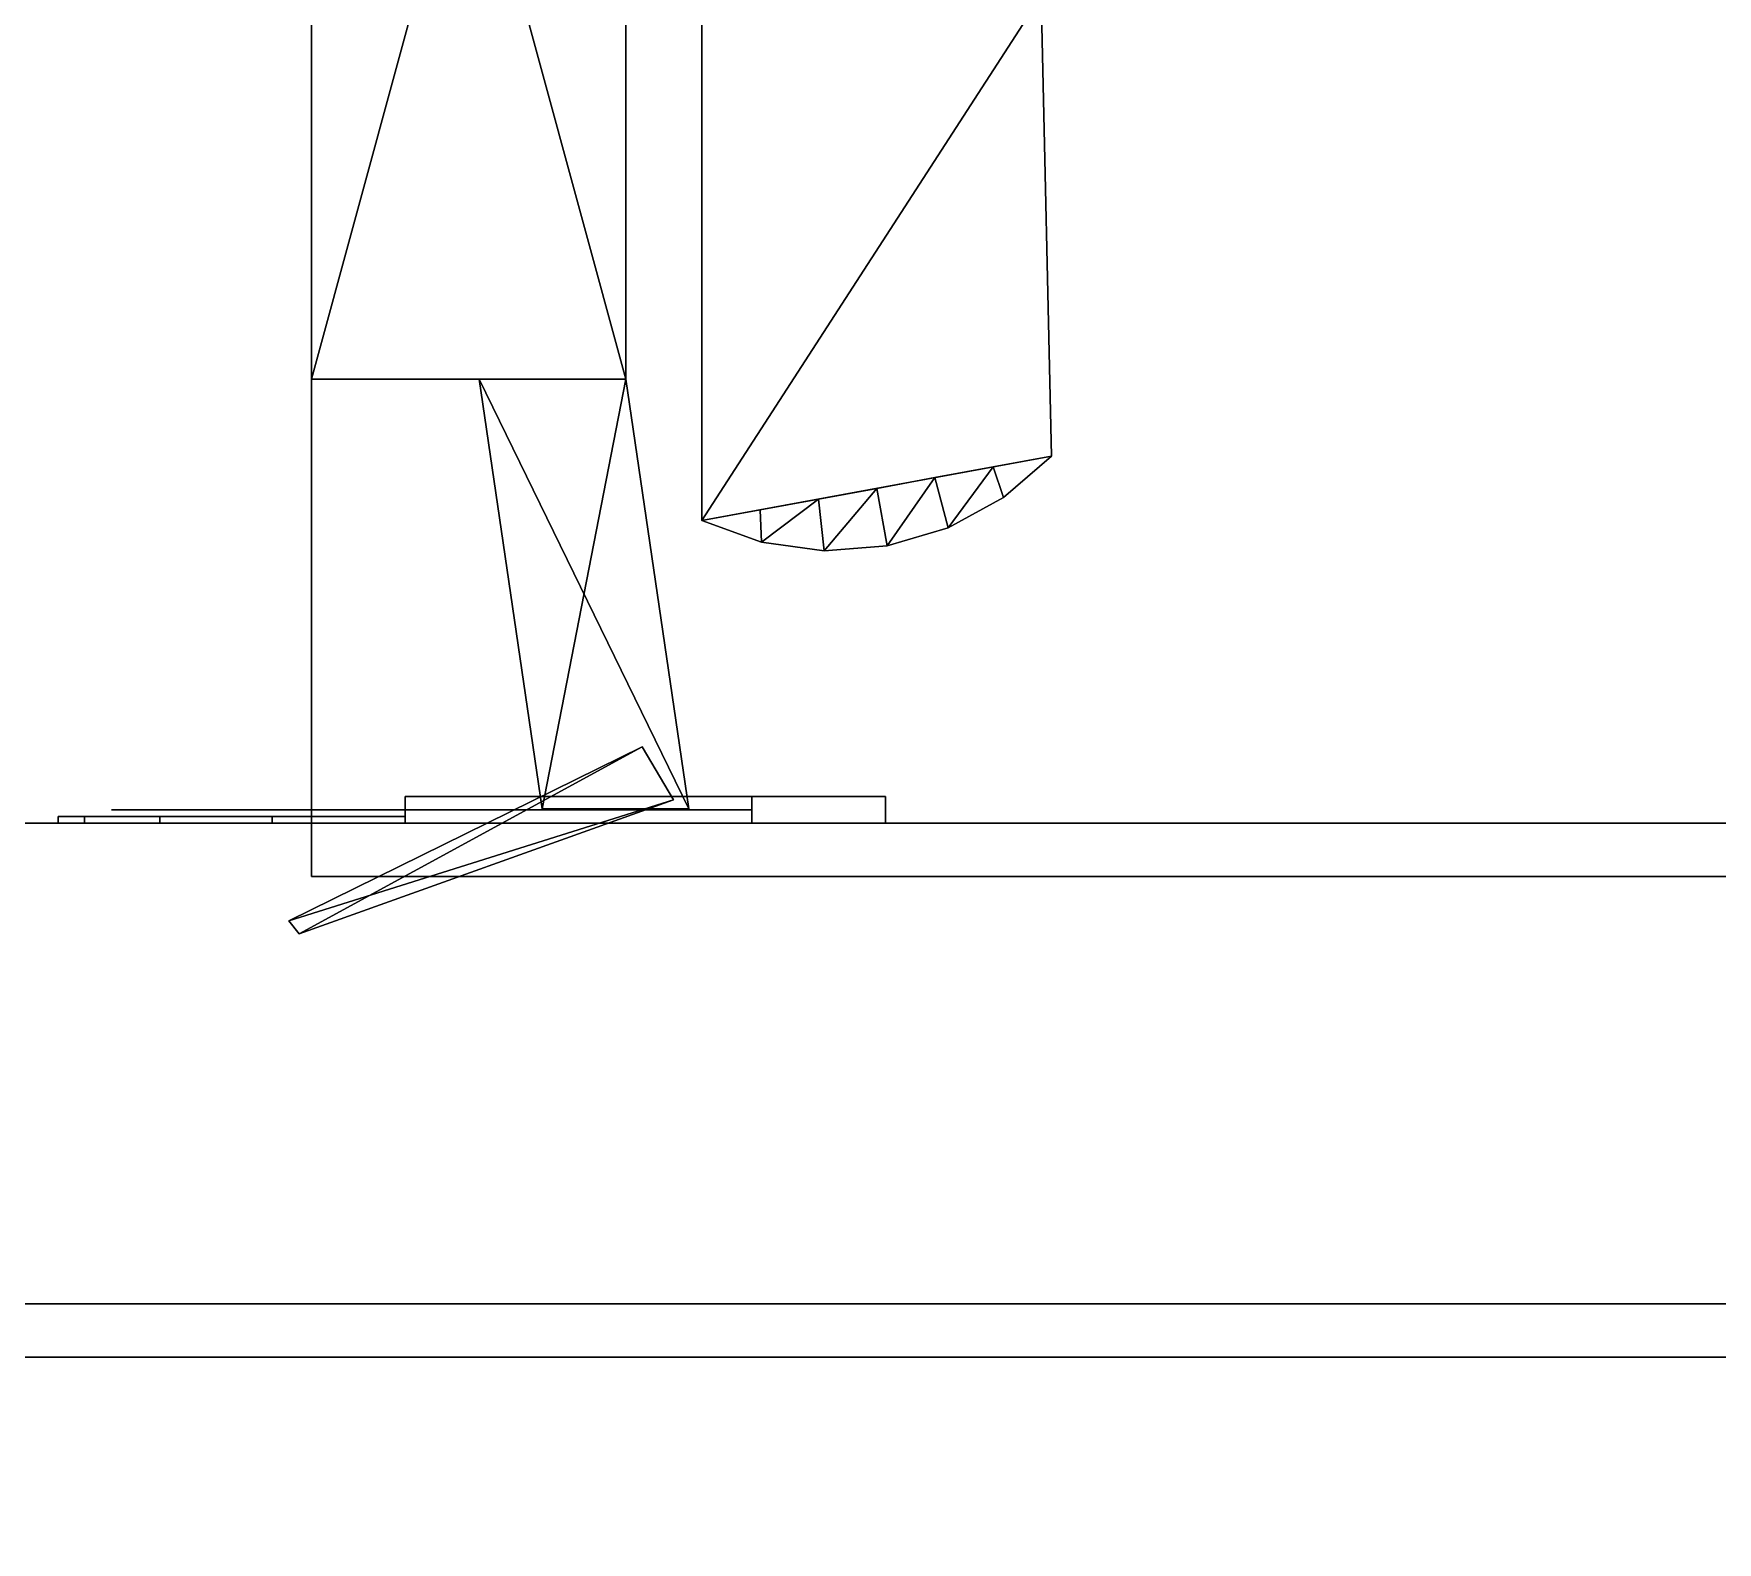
# Model space of a CAD drawing. Extents: x 0 to 3903, y -1756 to 0.
# Drawn here: x 2412.6 to 2475.7, y -744.9 to -688.4 of the extents above; entities that cross this region are included whole.
import ezdxf

# ---------------------------------------------------------------- set-up
doc = ezdxf.new("R2010")
doc.units = 0
for name, color, linetype in [('LAYER0', 7, 'CONTINUOUS'), ('LAYER1', 7, 'CONTINUOUS'), ('LAYER145', 35, 'CONTINUOUS'), ('LAYER146', 35, 'CONTINUOUS'), ('LAYER55', 7, 'CONTINUOUS'), ('LAYER58', 7, 'CONTINUOUS'), ('LAYER67', 7, 'CONTINUOUS'), ('LAYER75', 253, 'CONTINUOUS'), ('LAYER76', 253, 'CONTINUOUS'), ('LAYER77', 28, 'CONTINUOUS'), ('LAYER78', 253, 'CONTINUOUS'), ('LAYER79', 253, 'CONTINUOUS'), ('LAYER80', 28, 'CONTINUOUS'), ('LAYER81', 8, 'CONTINUOUS')]:
    doc.layers.add(name, color=color, linetype=linetype)

msp = doc.modelspace()

# ---------------------------------------------------------------- linework, layer by layer
at = {"layer": 'LAYER0', "invisible_edges": 1}
for points in [[(3902.994, -18.002), (0.0042, -1756.002), (0.0042, -18.002), (3902.994, -18.002)], [(0.0042, -1756.002), (3902.994, -18.002), (3902.994, -1756.002), (0.0042, -1756.002)], [(3902.994, -1756.002, 5), (0.0042, -18.002, 5), (0.0042, -1756.002, 5), (3902.994, -1756.002, 5)], [(0.0042, -18.002, 5), (3902.994, -1756.002, 5), (3902.994, -18.002, 5), (0.0042, -18.002, 5)]]:
    msp.add_3dface(points, dxfattribs=at)
at = {"layer": 'LAYER145'}
for points, invisible_edges in [([(2405, -168, 885), (2504.26, -310.6499, 885), (2405, -738, 885), (2405, -168, 885)], 3), ([(2504.26, -310.6499, 910), (2405, -168, 910), (2405, -738, 910), (2504.26, -310.6499, 910)], 5), ([(2405, -738, 885), (2504.26, -310.6499, 885), (2500, -343, 885), (2405, -738, 885)], 5), ([(2504.26, -310.6499, 910), (2405, -738, 910), (2500, -343, 910), (2504.26, -310.6499, 910)], 3), ([(2405, -738, 885), (2500, -343, 885), (2500, -543, 885), (2405, -738, 885)], 5), ([(2500, -343, 910), (2405, -738, 910), (2500, -543, 910), (2500, -343, 910)], 3), ([(2405, -738, 885), (2500, -543, 885), (2504.26, -575.3501, 885), (2405, -738, 885)], 5), ([(2500, -543, 910), (2405, -738, 910), (2504.26, -575.3501, 910), (2500, -543, 910)], 3), ([(2405, -738, 885), (2504.26, -575.3501, 885), (2516.75, -605.5, 885), (2405, -738, 885)], 5), ([(2504.26, -575.3501, 910), (2405, -738, 910), (2516.75, -605.5, 910), (2504.26, -575.3501, 910)], 3), ([(2405, -738, 885), (2516.75, -605.5, 885), (2536.61, -631.3899, 885), (2405, -738, 885)], 5), ([(2516.75, -605.5, 910), (2405, -738, 910), (2536.61, -631.3899, 910), (2516.75, -605.5, 910)], 3), ([(2405, -738, 885), (2536.61, -631.3899, 885), (2562.5, -651.25, 885), (2405, -738, 885)], 5), ([(2536.61, -631.3899, 910), (2405, -738, 910), (2562.5, -651.25, 910), (2536.61, -631.3899, 910)], 3), ([(2405, -738, 885), (2562.5, -651.25, 885), (2592.65, -663.74, 885), (2405, -738, 885)], 5), ([(2562.5, -651.25, 910), (2405, -738, 910), (2592.65, -663.74, 910), (2562.5, -651.25, 910)], 3), ([(2405, -738, 885), (2592.65, -663.74, 885), (2625, -668, 885), (2405, -738, 885)], 5), ([(2592.65, -663.74, 910), (2405, -738, 910), (2625, -668, 910), (2592.65, -663.74, 910)], 3), ([(2405, -738, 885), (2625, -668, 885), (3753, -738, 885), (2405, -738, 885)], 3), ([(3753, -738, 910), (2925, -668, 910), (2405, -738, 910), (3753, -738, 910)], 3), ([(2625, -668, 910), (2405, -738, 910), (2925, -668, 910), (2625, -668, 910)], 3), ([(3753, -738, 885), (2405, -738, 910), (2405, -738, 885), (3753, -738, 885)], 1), ([(2405, -738, 910), (3753, -738, 885), (3753, -738, 910), (2405, -738, 910)], 1)]:
    msp.add_3dface(points, dxfattribs=dict(at, invisible_edges=invisible_edges))
at = {"layer": 'LAYER146'}
for points, invisible_edges in [([(2405, -168, 910), (2423, -186, 910), (2405, -738, 910), (2405, -168, 910)], 3), ([(2423, -186, 930), (2405, -168, 930), (2423, -720, 930), (2423, -186, 930)], 3), ([(2405, -738, 930), (2423, -720, 930), (2405, -168, 930), (2405, -738, 930)], 3), ([(2423, -720, 910), (2405, -738, 910), (2423, -186, 910), (2423, -720, 910)], 3), ([(2423, -720, 930), (2423, -186, 910), (2423, -186, 930), (2423, -720, 930)], 1), ([(2423, -186, 910), (2423, -720, 930), (2423, -720, 910), (2423, -186, 910)], 1), ([(3735, -720, 910), (3753, -738, 910), (2405, -738, 910), (3735, -720, 910)], 5), ([(3735, -720, 910), (2405, -738, 910), (2423, -720, 910), (3735, -720, 910)], 3), ([(3753, -738, 930), (3735, -720, 930), (2405, -738, 930), (3753, -738, 930)], 3), ([(2405, -738, 930), (3735, -720, 930), (2423, -720, 930), (2405, -738, 930)], 5), ([(2423, -720, 930), (3735, -720, 910), (2423, -720, 910), (2423, -720, 930)], 1), ([(3735, -720, 910), (2423, -720, 930), (3735, -720, 930), (3735, -720, 910)], 1), ([(3753, -738, 930), (2405, -738, 910), (3753, -738, 910), (3753, -738, 930)], 1), ([(2405, -738, 910), (3753, -738, 930), (2405, -738, 930), (2405, -738, 910)], 1)]:
    msp.add_3dface(points, dxfattribs=dict(at, invisible_edges=invisible_edges))
at = {"layer": 'LAYER55', "invisible_edges": 1}
for points in [[(3657, -168, 205.5), (2423, -718, 205.5), (2423, -168, 205.5), (3657, -168, 205.5)], [(2423, -718, 205.5), (3657, -168, 205.5), (3657, -718, 205.5), (2423, -718, 205.5)], [(2423, -168, 223.5), (2423, -718, 205.5), (2423, -718, 223.5), (2423, -168, 223.5)], [(2423, -718, 205.5), (2423, -168, 223.5), (2423, -168, 205.5), (2423, -718, 205.5)], [(3657, -718, 223.5), (2423, -168, 223.5), (2423, -718, 223.5), (3657, -718, 223.5)], [(2423, -168, 223.5), (3657, -718, 223.5), (3657, -168, 223.5), (2423, -168, 223.5)], [(3657, -718, 223.5), (2423, -718, 205.5), (3657, -718, 205.5), (3657, -718, 223.5)], [(2423, -718, 205.5), (3657, -718, 223.5), (2423, -718, 223.5), (2423, -718, 205.5)]]:
    msp.add_3dface(points, dxfattribs=at)
at = {"layer": 'LAYER58', "invisible_edges": 1}
for points in [[(2405, -168, 204.5), (2423, -718, 204.5), (2405, -718, 204.5), (2405, -168, 204.5)], [(2423, -718, 204.5), (2405, -168, 204.5), (2423, -168, 204.5), (2423, -718, 204.5)], [(2423, -168, 884.5), (2405, -718, 884.5), (2423, -718, 884.5), (2423, -168, 884.5)], [(2405, -718, 884.5), (2423, -168, 884.5), (2405, -168, 884.5), (2405, -718, 884.5)], [(2423, -168, 884.5), (2423, -718, 204.5), (2423, -168, 204.5), (2423, -168, 884.5)], [(2423, -718, 204.5), (2423, -168, 884.5), (2423, -718, 884.5), (2423, -718, 204.5)], [(2405, -718, 884.5), (2423, -718, 204.5), (2423, -718, 884.5), (2405, -718, 884.5)], [(2423, -718, 204.5), (2405, -718, 884.5), (2405, -718, 204.5), (2423, -718, 204.5)]]:
    msp.add_3dface(points, dxfattribs=at)
at = {"layer": 'LAYER67', "invisible_edges": 1}
for points in [[(3657, -638, 866), (2423, -718, 866), (2423, -638, 866), (3657, -638, 866)], [(2423, -718, 866), (3657, -638, 866), (3657, -718, 866), (2423, -718, 866)], [(2423, -638, 884), (2423, -718, 866), (2423, -718, 884), (2423, -638, 884)], [(2423, -718, 866), (2423, -638, 884), (2423, -638, 866), (2423, -718, 866)], [(3657, -718, 884), (2423, -638, 884), (2423, -718, 884), (3657, -718, 884)], [(2423, -638, 884), (3657, -718, 884), (3657, -638, 884), (2423, -638, 884)], [(3657, -718, 884), (2423, -718, 866), (3657, -718, 866), (3657, -718, 884)], [(2423, -718, 866), (3657, -718, 884), (2423, -718, 884), (2423, -718, 866)]]:
    msp.add_3dface(points, dxfattribs=at)
at = {"layer": 'LAYER75'}
for points in [[(2437.625, -706.666, 314.2), (2450.725, -704.2454, 314.2), (2450.334, -687.011, 314.2), (2437.625, -706.666, 314.2)], [(2437.625, -687.011, 314.2), (2437.625, -706.666, 314.2), (2450.334, -687.011, 314.2), (2437.625, -687.011, 314.2)], [(2437.625, -706.666, 300.8), (2450.334, -687.011, 300.8), (2450.725, -704.2454, 300.8), (2437.625, -706.666, 300.8)], [(2437.625, -687.011, 300.8), (2450.334, -687.011, 300.8), (2437.625, -706.666, 300.8), (2437.625, -687.011, 300.8)], [(2437.625, -706.666, 314.2), (2437.625, -687.011, 300.8), (2437.625, -706.666, 300.8), (2437.625, -706.666, 314.2)], [(2437.625, -687.011, 314.2), (2437.625, -687.011, 300.8), (2437.625, -706.666, 314.2), (2437.625, -687.011, 314.2)], [(2450.334, -687.011, 314.2), (2450.725, -704.2454, 314.2), (2450.725, -704.2454, 300.8), (2450.334, -687.011, 314.2)], [(2450.334, -687.011, 300.8), (2450.334, -687.011, 314.2), (2450.725, -704.2454, 300.8), (2450.334, -687.011, 300.8)], [(2448.542, -704.6487, 314.2), (2446.358, -705.0522, 314.2), (2446.848, -706.937, 314.2), (2448.542, -704.6487, 314.2)], [(2448.542, -704.6487, 300.8), (2446.848, -706.937, 300.8), (2446.358, -705.0522, 300.8), (2448.542, -704.6487, 300.8)], [(2448.93, -705.7974, 314.2), (2448.542, -704.6487, 314.2), (2446.848, -706.937, 314.2), (2448.93, -705.7974, 314.2)], [(2448.93, -705.7974, 300.8), (2446.848, -706.937, 300.8), (2448.542, -704.6487, 300.8), (2448.93, -705.7974, 300.8)], [(2450.725, -704.2454, 314.2), (2448.542, -704.6487, 314.2), (2448.93, -705.7974, 314.2), (2450.725, -704.2454, 314.2)], [(2450.725, -704.2454, 300.8), (2448.93, -705.7974, 300.8), (2448.542, -704.6487, 300.8), (2450.725, -704.2454, 300.8)], [(2450.725, -704.2454, 314.2), (2448.93, -705.7974, 314.2), (2448.93, -705.7974, 300.8), (2450.725, -704.2454, 314.2)], [(2450.725, -704.2454, 300.8), (2450.725, -704.2454, 314.2), (2448.93, -705.7974, 300.8), (2450.725, -704.2454, 300.8)], [(2446.358, -705.0522, 314.2), (2444.175, -705.4556, 314.2), (2444.573, -707.6125, 314.2), (2446.358, -705.0522, 314.2)], [(2446.358, -705.0522, 300.8), (2444.573, -707.6125, 300.8), (2444.175, -705.4556, 300.8), (2446.358, -705.0522, 300.8)], [(2446.848, -706.937, 314.2), (2446.358, -705.0522, 314.2), (2444.573, -707.6125, 314.2), (2446.848, -706.937, 314.2)], [(2446.848, -706.937, 300.8), (2444.573, -707.6125, 300.8), (2446.358, -705.0522, 300.8), (2446.848, -706.937, 300.8)], [(2441.992, -705.8591, 314.2), (2439.808, -706.2625, 314.2), (2439.856, -707.4741, 314.2), (2441.992, -705.8591, 314.2)], [(2441.992, -705.8591, 300.8), (2439.856, -707.4741, 300.8), (2439.808, -706.2625, 300.8), (2441.992, -705.8591, 300.8)], [(2442.208, -707.7944, 314.2), (2441.992, -705.8591, 314.2), (2439.856, -707.4741, 314.2), (2442.208, -707.7944, 314.2)], [(2442.208, -707.7944, 300.8), (2439.856, -707.4741, 300.8), (2441.992, -705.8591, 300.8), (2442.208, -707.7944, 300.8)], [(2444.175, -705.4556, 314.2), (2441.992, -705.8591, 314.2), (2442.208, -707.7944, 314.2), (2444.175, -705.4556, 314.2)], [(2444.175, -705.4556, 300.8), (2442.208, -707.7944, 300.8), (2441.992, -705.8591, 300.8), (2444.175, -705.4556, 300.8)], [(2444.573, -707.6125, 314.2), (2444.175, -705.4556, 314.2), (2442.208, -707.7944, 314.2), (2444.573, -707.6125, 314.2)], [(2444.573, -707.6125, 300.8), (2442.208, -707.7944, 300.8), (2444.175, -705.4556, 300.8), (2444.573, -707.6125, 300.8)], [(2448.93, -705.7974, 314.2), (2446.848, -706.937, 314.2), (2446.848, -706.937, 300.8), (2448.93, -705.7974, 314.2)], [(2448.93, -705.7974, 300.8), (2448.93, -705.7974, 314.2), (2446.848, -706.937, 300.8), (2448.93, -705.7974, 300.8)], [(2439.856, -707.4741, 314.2), (2439.808, -706.2625, 314.2), (2437.625, -706.666, 314.2), (2439.856, -707.4741, 314.2)], [(2439.856, -707.4741, 300.8), (2437.625, -706.666, 300.8), (2439.808, -706.2625, 300.8), (2439.856, -707.4741, 300.8)], [(2439.856, -707.4741, 314.2), (2437.625, -706.666, 314.2), (2437.625, -706.666, 300.8), (2439.856, -707.4741, 314.2)], [(2439.856, -707.4741, 300.8), (2439.856, -707.4741, 314.2), (2437.625, -706.666, 300.8), (2439.856, -707.4741, 300.8)], [(2446.848, -706.937, 314.2), (2444.573, -707.6125, 314.2), (2444.573, -707.6125, 300.8), (2446.848, -706.937, 314.2)], [(2446.848, -706.937, 300.8), (2446.848, -706.937, 314.2), (2444.573, -707.6125, 300.8), (2446.848, -706.937, 300.8)], [(2442.208, -707.7944, 314.2), (2439.856, -707.4741, 314.2), (2439.856, -707.4741, 300.8), (2442.208, -707.7944, 314.2)], [(2442.208, -707.7944, 300.8), (2442.208, -707.7944, 314.2), (2439.856, -707.4741, 300.8), (2442.208, -707.7944, 300.8)], [(2444.573, -707.6125, 314.2), (2442.208, -707.7944, 314.2), (2442.208, -707.7944, 300.8), (2444.573, -707.6125, 314.2)], [(2444.573, -707.6125, 300.8), (2444.573, -707.6125, 314.2), (2442.208, -707.7944, 300.8), (2444.573, -707.6125, 300.8)]]:
    msp.add_3dface(points, dxfattribs=at)
at = {"layer": 'LAYER76'}
for points in [[(2423, -658.1428, 301.5), (2434.78, -701.3635, 301.5), (2423, -701.3635, 301.5), (2423, -658.1428, 301.5)], [(2434.78, -658.1428, 301.5), (2434.78, -701.3635, 301.5), (2423, -658.1428, 301.5), (2434.78, -658.1428, 301.5)], [(2423, -701.3635, 313.5), (2434.78, -658.1428, 313.5), (2423, -658.1428, 313.5), (2423, -701.3635, 313.5)], [(2434.78, -701.3635, 313.5), (2434.78, -658.1428, 313.5), (2423, -701.3635, 313.5), (2434.78, -701.3635, 313.5)], [(2434.78, -658.1428, 301.5), (2434.78, -701.3635, 313.5), (2434.78, -701.3635, 301.5), (2434.78, -658.1428, 301.5)], [(2434.78, -658.1428, 313.5), (2434.78, -701.3635, 313.5), (2434.78, -658.1428, 301.5), (2434.78, -658.1428, 313.5)], [(2429.283, -701.3635, 301.5), (2437.136, -717.4595, 301.5), (2431.639, -717.4595, 301.5), (2429.283, -701.3635, 301.5)], [(2434.78, -701.3635, 301.5), (2437.136, -717.4595, 301.5), (2429.283, -701.3635, 301.5), (2434.78, -701.3635, 301.5)], [(2431.639, -717.4595, 313.5), (2434.78, -701.3635, 313.5), (2429.283, -701.3635, 313.5), (2431.639, -717.4595, 313.5)], [(2437.136, -717.4595, 313.5), (2434.78, -701.3635, 313.5), (2431.639, -717.4595, 313.5), (2437.136, -717.4595, 313.5)], [(2434.78, -701.3635, 301.5), (2437.136, -717.4595, 313.5), (2437.136, -717.4595, 301.5), (2434.78, -701.3635, 301.5)], [(2434.78, -701.3635, 313.5), (2437.136, -717.4595, 313.5), (2434.78, -701.3635, 301.5), (2434.78, -701.3635, 313.5)], [(2435.388, -715.1406, 302.4999), (2422.534, -722.1428, 302.4999), (2422.146, -721.6628, 302.4999), (2435.388, -715.1406, 302.4999)], [(2422.146, -721.6628, 312.4999), (2436.565, -717.1189, 312.4999), (2435.388, -715.1406, 312.4999), (2422.146, -721.6628, 312.4999)], [(2436.565, -717.1189, 302.4999), (2422.534, -722.1428, 302.4999), (2435.388, -715.1406, 302.4999), (2436.565, -717.1189, 302.4999)], [(2422.534, -722.1428, 312.4999), (2436.565, -717.1189, 312.4999), (2422.146, -721.6628, 312.4999), (2422.534, -722.1428, 312.4999)], [(2436.565, -717.1189, 302.4999), (2422.534, -722.1428, 312.4999), (2422.534, -722.1428, 302.4999), (2436.565, -717.1189, 302.4999)], [(2436.565, -717.1189, 312.4999), (2422.534, -722.1428, 312.4999), (2436.565, -717.1189, 302.4999), (2436.565, -717.1189, 312.4999)]]:
    msp.add_3dface(points, dxfattribs=at)
at = {"layer": 'LAYER77'}
for points in [[(2444.5, -717, 286.5), (2426.5, -717, 286.5), (2426.5, -717, 286.5), (2444.5, -717, 286.5)], [(2444.5, -717, 328.5), (2426.5, -717, 328.5), (2426.5, -717, 328.5), (2444.5, -717, 328.5)], [(2439.5, -717, 298.5), (2439.5, -718, 298.5), (2426.5, -718, 298.5), (2426.5, -717, 298.5)], [(2426.5, -717, 298.5), (2426.5, -718, 298.5), (2426.5, -718, 286.5), (2426.5, -717, 286.5)], [(2426.5, -717, 286.5), (2426.5, -718, 286.5), (2444.5, -718, 286.5), (2444.5, -717, 286.5)], [(2439.5, -717, 316.5), (2439.5, -718, 316.5), (2426.5, -718, 316.5), (2426.5, -717, 316.5)], [(2426.5, -717, 316.5), (2426.5, -718, 316.5), (2426.5, -718, 328.5), (2426.5, -717, 328.5)], [(2426.5, -717, 328.5), (2426.5, -718, 328.5), (2444.5, -718, 328.5), (2444.5, -717, 328.5)], [(2439.5, -717, 298.5), (2439.5, -718, 298.5), (2439.5, -718, 316.5), (2439.5, -717, 316.5)], [(2444.5, -717, 328.5), (2444.5, -718, 328.5), (2444.5, -717, 328.5)], [(2444.5, -718, 286.5), (2444.5, -718, 328.5), (2444.5, -717, 328.5), (2444.5, -717, 286.5)], [(2426.5, -718, 298.5), (2426.5, -718, 286.5), (2426.5, -718, 298.5)], [(2426.5, -718, 316.5), (2426.5, -718, 328.5), (2426.5, -718, 316.5)], [(2444.5, -718, 286.5), (2426.5, -718, 286.5), (2426.5, -718, 328.5), (2444.5, -718, 328.5)], [(2439.5, -718, 298.5), (2439.5, -718, 316.5), (2439.5, -718, 298.5)]]:
    msp.add_3dface(points, dxfattribs=at)
for points, invisible_edges in [([(2444.5, -717, 286.5), (2439.5, -717, 298.5), (2426.5, -717, 298.5), (2426.5, -717, 286.5)], 1), ([(2444.5, -717, 328.5), (2439.5, -717, 316.5), (2426.5, -717, 316.5), (2426.5, -717, 328.5)], 1), ([(2444.5, -717, 328.5), (2444.5, -717, 286.5), (2439.5, -717, 298.5), (2439.5, -717, 316.5)], 10), ([(2414.49, -717.75, 302.5251), (2413.5, -717.75, 307.5), (2415.5, -717.75, 307.5), (2415.5, -717.75, 302)], 10), ([(2413.5, -717.75, 307.5), (2414.49, -717.75, 312.4749), (2415.5, -717.75, 313), (2415.5, -717.75, 307.5)], 10), ([(2417.308, -717.75, 298.3076), (2414.49, -717.75, 302.5251), (2415.5, -717.75, 302), (2419, -717.75, 302)], 10), ([(2414.49, -717.75, 312.4749), (2417.308, -717.75, 316.6924), (2419, -717.75, 313), (2415.5, -717.75, 313)], 10), ([(2415.5, -717.5, 313), (2415.5, -717.5, 302), (2422.5, -717.5, 302), (2422.291, -717.5, 312.8167)], 4), ([(2421.525, -717.75, 295.4896), (2417.308, -717.75, 298.3076), (2419, -717.75, 302), (2422.5, -717.75, 302)], 10), ([(2417.308, -717.75, 316.6924), (2421.525, -717.75, 319.5104), (2422.5, -717.75, 313), (2419, -717.75, 313)], 10), ([(2426.5, -717.75, 294.5), (2421.525, -717.75, 295.4896), (2422.5, -717.75, 302), (2426.5, -717.75, 298.5)], 2), ([(2421.525, -717.75, 319.5104), (2426.5, -717.75, 320.5), (2426.5, -717.75, 316.5), (2422.5, -717.75, 313)], 8), ([(2422.291, -717.5, 312.8167), (2422.5, -717.5, 302), (2426.5, -717.5, 298.5), (2426.5, -717.5, 316.5)], 5), ([(2426.5, -717.5, 316.5), (2426.5, -717.5, 298.5), (2439.5, -717.5, 298.5), (2439.5, -717.5, 316.5)], 1)]:
    msp.add_3dface(points, dxfattribs=dict(at, invisible_edges=invisible_edges))
at = {"layer": 'LAYER78'}
for points in [[(2437.625, -706.666, 788.2), (2450.725, -704.2454, 788.2), (2450.334, -687.011, 788.2), (2437.625, -706.666, 788.2)], [(2437.625, -687.011, 788.2), (2437.625, -706.666, 788.2), (2450.334, -687.011, 788.2), (2437.625, -687.011, 788.2)], [(2437.625, -706.666, 774.8), (2450.334, -687.011, 774.8), (2450.725, -704.2454, 774.8), (2437.625, -706.666, 774.8)], [(2437.625, -687.011, 774.8), (2450.334, -687.011, 774.8), (2437.625, -706.666, 774.8), (2437.625, -687.011, 774.8)], [(2437.625, -706.666, 788.2), (2437.625, -687.011, 774.8), (2437.625, -706.666, 774.8), (2437.625, -706.666, 788.2)], [(2437.625, -687.011, 788.2), (2437.625, -687.011, 774.8), (2437.625, -706.666, 788.2), (2437.625, -687.011, 788.2)], [(2450.334, -687.011, 788.2), (2450.725, -704.2454, 788.2), (2450.725, -704.2454, 774.8), (2450.334, -687.011, 788.2)], [(2450.334, -687.011, 774.8), (2450.334, -687.011, 788.2), (2450.725, -704.2454, 774.8), (2450.334, -687.011, 774.8)], [(2448.542, -704.6487, 788.2), (2446.358, -705.0522, 788.2), (2446.848, -706.937, 788.2), (2448.542, -704.6487, 788.2)], [(2448.542, -704.6487, 774.8), (2446.848, -706.937, 774.8), (2446.358, -705.0522, 774.8), (2448.542, -704.6487, 774.8)], [(2448.93, -705.7974, 788.2), (2448.542, -704.6487, 788.2), (2446.848, -706.937, 788.2), (2448.93, -705.7974, 788.2)], [(2448.93, -705.7974, 774.8), (2446.848, -706.937, 774.8), (2448.542, -704.6487, 774.8), (2448.93, -705.7974, 774.8)], [(2450.725, -704.2454, 788.2), (2448.542, -704.6487, 788.2), (2448.93, -705.7974, 788.2), (2450.725, -704.2454, 788.2)], [(2450.725, -704.2454, 774.8), (2448.93, -705.7974, 774.8), (2448.542, -704.6487, 774.8), (2450.725, -704.2454, 774.8)], [(2450.725, -704.2454, 788.2), (2448.93, -705.7974, 788.2), (2448.93, -705.7974, 774.8), (2450.725, -704.2454, 788.2)], [(2450.725, -704.2454, 774.8), (2450.725, -704.2454, 788.2), (2448.93, -705.7974, 774.8), (2450.725, -704.2454, 774.8)], [(2446.358, -705.0522, 788.2), (2444.175, -705.4556, 788.2), (2444.573, -707.6125, 788.2), (2446.358, -705.0522, 788.2)], [(2446.358, -705.0522, 774.8), (2444.573, -707.6125, 774.8), (2444.175, -705.4556, 774.8), (2446.358, -705.0522, 774.8)], [(2446.848, -706.937, 788.2), (2446.358, -705.0522, 788.2), (2444.573, -707.6125, 788.2), (2446.848, -706.937, 788.2)], [(2446.848, -706.937, 774.8), (2444.573, -707.6125, 774.8), (2446.358, -705.0522, 774.8), (2446.848, -706.937, 774.8)], [(2441.992, -705.8591, 788.2), (2439.808, -706.2625, 788.2), (2439.856, -707.4741, 788.2), (2441.992, -705.8591, 788.2)], [(2441.992, -705.8591, 774.8), (2439.856, -707.4741, 774.8), (2439.808, -706.2625, 774.8), (2441.992, -705.8591, 774.8)], [(2442.208, -707.7944, 788.2), (2441.992, -705.8591, 788.2), (2439.856, -707.4741, 788.2), (2442.208, -707.7944, 788.2)], [(2442.208, -707.7944, 774.8), (2439.856, -707.4741, 774.8), (2441.992, -705.8591, 774.8), (2442.208, -707.7944, 774.8)], [(2444.175, -705.4556, 788.2), (2441.992, -705.8591, 788.2), (2442.208, -707.7944, 788.2), (2444.175, -705.4556, 788.2)], [(2444.175, -705.4556, 774.8), (2442.208, -707.7944, 774.8), (2441.992, -705.8591, 774.8), (2444.175, -705.4556, 774.8)], [(2444.573, -707.6125, 788.2), (2444.175, -705.4556, 788.2), (2442.208, -707.7944, 788.2), (2444.573, -707.6125, 788.2)], [(2444.573, -707.6125, 774.8), (2442.208, -707.7944, 774.8), (2444.175, -705.4556, 774.8), (2444.573, -707.6125, 774.8)], [(2448.93, -705.7974, 788.2), (2446.848, -706.937, 788.2), (2446.848, -706.937, 774.8), (2448.93, -705.7974, 788.2)], [(2448.93, -705.7974, 774.8), (2448.93, -705.7974, 788.2), (2446.848, -706.937, 774.8), (2448.93, -705.7974, 774.8)], [(2439.856, -707.4741, 788.2), (2439.808, -706.2625, 788.2), (2437.625, -706.666, 788.2), (2439.856, -707.4741, 788.2)], [(2439.856, -707.4741, 774.8), (2437.625, -706.666, 774.8), (2439.808, -706.2625, 774.8), (2439.856, -707.4741, 774.8)], [(2439.856, -707.4741, 788.2), (2437.625, -706.666, 788.2), (2437.625, -706.666, 774.8), (2439.856, -707.4741, 788.2)], [(2439.856, -707.4741, 774.8), (2439.856, -707.4741, 788.2), (2437.625, -706.666, 774.8), (2439.856, -707.4741, 774.8)], [(2446.848, -706.937, 788.2), (2444.573, -707.6125, 788.2), (2444.573, -707.6125, 774.8), (2446.848, -706.937, 788.2)], [(2446.848, -706.937, 774.8), (2446.848, -706.937, 788.2), (2444.573, -707.6125, 774.8), (2446.848, -706.937, 774.8)], [(2442.208, -707.7944, 788.2), (2439.856, -707.4741, 788.2), (2439.856, -707.4741, 774.8), (2442.208, -707.7944, 788.2)], [(2442.208, -707.7944, 774.8), (2442.208, -707.7944, 788.2), (2439.856, -707.4741, 774.8), (2442.208, -707.7944, 774.8)], [(2444.573, -707.6125, 788.2), (2442.208, -707.7944, 788.2), (2442.208, -707.7944, 774.8), (2444.573, -707.6125, 788.2)], [(2444.573, -707.6125, 774.8), (2444.573, -707.6125, 788.2), (2442.208, -707.7944, 774.8), (2444.573, -707.6125, 774.8)]]:
    msp.add_3dface(points, dxfattribs=at)
at = {"layer": 'LAYER79'}
for points in [[(2423, -658.1428, 775.5), (2434.78, -701.3635, 775.5), (2423, -701.3635, 775.5), (2423, -658.1428, 775.5)], [(2434.78, -658.1428, 775.5), (2434.78, -701.3635, 775.5), (2423, -658.1428, 775.5), (2434.78, -658.1428, 775.5)], [(2423, -701.3635, 787.5), (2434.78, -658.1428, 787.5), (2423, -658.1428, 787.5), (2423, -701.3635, 787.5)], [(2434.78, -701.3635, 787.5), (2434.78, -658.1428, 787.5), (2423, -701.3635, 787.5), (2434.78, -701.3635, 787.5)], [(2434.78, -658.1428, 775.5), (2434.78, -701.3635, 787.5), (2434.78, -701.3635, 775.5), (2434.78, -658.1428, 775.5)], [(2434.78, -658.1428, 787.5), (2434.78, -701.3635, 787.5), (2434.78, -658.1428, 775.5), (2434.78, -658.1428, 787.5)], [(2429.283, -701.3635, 775.5), (2437.136, -717.4595, 775.5), (2431.639, -717.4595, 775.5), (2429.283, -701.3635, 775.5)], [(2434.78, -701.3635, 775.5), (2437.136, -717.4595, 775.5), (2429.283, -701.3635, 775.5), (2434.78, -701.3635, 775.5)], [(2431.639, -717.4595, 787.5), (2434.78, -701.3635, 787.5), (2429.283, -701.3635, 787.5), (2431.639, -717.4595, 787.5)], [(2437.136, -717.4595, 787.5), (2434.78, -701.3635, 787.5), (2431.639, -717.4595, 787.5), (2437.136, -717.4595, 787.5)], [(2434.78, -701.3635, 775.5), (2437.136, -717.4595, 787.5), (2437.136, -717.4595, 775.5), (2434.78, -701.3635, 775.5)], [(2434.78, -701.3635, 787.5), (2437.136, -717.4595, 787.5), (2434.78, -701.3635, 775.5), (2434.78, -701.3635, 787.5)], [(2435.388, -715.1406, 776.4999), (2422.534, -722.1428, 776.4999), (2422.146, -721.6628, 776.4999), (2435.388, -715.1406, 776.4999)], [(2422.146, -721.6628, 786.4999), (2436.565, -717.1189, 786.4999), (2435.388, -715.1406, 786.4999), (2422.146, -721.6628, 786.4999)], [(2436.565, -717.1189, 776.4999), (2422.534, -722.1428, 776.4999), (2435.388, -715.1406, 776.4999), (2436.565, -717.1189, 776.4999)], [(2422.534, -722.1428, 786.4999), (2436.565, -717.1189, 786.4999), (2422.146, -721.6628, 786.4999), (2422.534, -722.1428, 786.4999)], [(2436.565, -717.1189, 776.4999), (2422.534, -722.1428, 786.4999), (2422.534, -722.1428, 776.4999), (2436.565, -717.1189, 776.4999)], [(2436.565, -717.1189, 786.4999), (2422.534, -722.1428, 786.4999), (2436.565, -717.1189, 776.4999), (2436.565, -717.1189, 786.4999)]]:
    msp.add_3dface(points, dxfattribs=at)
at = {"layer": 'LAYER80'}
for points in [[(2444.5, -717, 760.5), (2426.5, -717, 760.5), (2426.5, -717, 760.5), (2444.5, -717, 760.5)], [(2444.5, -717, 802.5), (2426.5, -717, 802.5), (2426.5, -717, 802.5), (2444.5, -717, 802.5)], [(2439.5, -717, 772.5), (2439.5, -718, 772.5), (2426.5, -718, 772.5), (2426.5, -717, 772.5)], [(2426.5, -717, 772.5), (2426.5, -718, 772.5), (2426.5, -718, 760.5), (2426.5, -717, 760.5)], [(2426.5, -717, 760.5), (2426.5, -718, 760.5), (2444.5, -718, 760.5), (2444.5, -717, 760.5)], [(2439.5, -717, 790.5), (2439.5, -718, 790.5), (2426.5, -718, 790.5), (2426.5, -717, 790.5)], [(2426.5, -717, 790.5), (2426.5, -718, 790.5), (2426.5, -718, 802.5), (2426.5, -717, 802.5)], [(2426.5, -717, 802.5), (2426.5, -718, 802.5), (2444.5, -718, 802.5), (2444.5, -717, 802.5)], [(2439.5, -717, 772.5), (2439.5, -718, 772.5), (2439.5, -718, 790.5), (2439.5, -717, 790.5)], [(2444.5, -717, 802.5), (2444.5, -718, 802.5), (2444.5, -717, 802.5)], [(2444.5, -718, 760.5), (2444.5, -718, 802.5), (2444.5, -717, 802.5), (2444.5, -717, 760.5)], [(2426.5, -718, 772.5), (2426.5, -718, 760.5), (2426.5, -718, 772.5)], [(2426.5, -718, 790.5), (2426.5, -718, 802.5), (2426.5, -718, 790.5)], [(2444.5, -718, 760.5), (2426.5, -718, 760.5), (2426.5, -718, 802.5), (2444.5, -718, 802.5)], [(2439.5, -718, 772.5), (2439.5, -718, 790.5), (2439.5, -718, 772.5)]]:
    msp.add_3dface(points, dxfattribs=at)
for points, invisible_edges in [([(2444.5, -717, 760.5), (2439.5, -717, 772.5), (2426.5, -717, 772.5), (2426.5, -717, 760.5)], 1), ([(2444.5, -717, 802.5), (2439.5, -717, 790.5), (2426.5, -717, 790.5), (2426.5, -717, 802.5)], 1), ([(2444.5, -717, 802.5), (2444.5, -717, 760.5), (2439.5, -717, 772.5), (2439.5, -717, 790.5)], 10), ([(2414.49, -717.75, 776.5251), (2413.5, -717.75, 781.5), (2415.5, -717.75, 781.5), (2415.5, -717.75, 776)], 10), ([(2413.5, -717.75, 781.5), (2414.49, -717.75, 786.4749), (2415.5, -717.75, 787), (2415.5, -717.75, 781.5)], 10), ([(2417.308, -717.75, 772.3076), (2414.49, -717.75, 776.5251), (2415.5, -717.75, 776), (2419, -717.75, 776)], 10), ([(2414.49, -717.75, 786.4749), (2417.308, -717.75, 790.6924), (2419, -717.75, 787), (2415.5, -717.75, 787)], 10), ([(2415.5, -717.5, 787), (2415.5, -717.5, 776), (2422.5, -717.5, 776), (2422.291, -717.5, 786.8167)], 4), ([(2421.525, -717.75, 769.4896), (2417.308, -717.75, 772.3076), (2419, -717.75, 776), (2422.5, -717.75, 776)], 10), ([(2417.308, -717.75, 790.6924), (2421.525, -717.75, 793.5104), (2422.5, -717.75, 787), (2419, -717.75, 787)], 10), ([(2426.5, -717.75, 768.5), (2421.525, -717.75, 769.4896), (2422.5, -717.75, 776), (2426.5, -717.75, 772.5)], 2), ([(2421.525, -717.75, 793.5104), (2426.5, -717.75, 794.5), (2426.5, -717.75, 790.5), (2422.5, -717.75, 787)], 8), ([(2422.291, -717.5, 786.8167), (2422.5, -717.5, 776), (2426.5, -717.5, 772.5), (2426.5, -717.5, 790.5)], 5), ([(2426.5, -717.5, 790.5), (2426.5, -717.5, 772.5), (2439.5, -717.5, 772.5), (2439.5, -717.5, 790.5)], 1)]:
    msp.add_3dface(points, dxfattribs=dict(at, invisible_edges=invisible_edges))
at = {"layer": 'LAYER81', "invisible_edges": 1}
for points in [[(2768.5, -718, 207.5), (2407, -718, 881.5), (2768.5, -718, 881.5), (2768.5, -718, 207.5)], [(2407, -718, 881.5), (2768.5, -718, 207.5), (2407, -718, 207.5), (2407, -718, 881.5)], [(2768.5, -718, 207.5), (2407, -736, 207.5), (2407, -718, 207.5), (2768.5, -718, 207.5)], [(2407, -736, 207.5), (2768.5, -718, 207.5), (2768.5, -736, 207.5), (2407, -736, 207.5)], [(2768.5, -736, 881.5), (2407, -718, 881.5), (2407, -736, 881.5), (2768.5, -736, 881.5)], [(2407, -718, 881.5), (2768.5, -736, 881.5), (2768.5, -718, 881.5), (2407, -718, 881.5)], [(2407, -736, 207.5), (2768.5, -736, 881.5), (2407, -736, 881.5), (2407, -736, 207.5)], [(2768.5, -736, 881.5), (2407, -736, 207.5), (2768.5, -736, 207.5), (2768.5, -736, 881.5)]]:
    msp.add_3dface(points, dxfattribs=at)

# ---------------------------------------------------------------- meshes
at = {"layer": 'LAYER1'}
mesh = msp.add_polymesh((5, 2), dxfattribs=at)
for k, corner in enumerate([(150.0001, -168.0002, 2955), (150.0001, -1606, 2955), (3752.999, -168.0002, 2955), (150.0001, -168.0002, 2955), (3752.999, -1606, 2955), (3752.999, -168.0002, 2955), (150, -1606, 2955), (3752.999, -1606, 2955), (0, -1756, 2955), (3902.999, -1756, 2955)]):
    mesh.set_mesh_vertex(divmod(k, 2), corner)
at = {"layer": 'LAYER77'}
mesh = msp.add_polymesh((2, 9), dxfattribs=at)
for k, corner in enumerate([(2426.5, -717.75, 294.5), (2421.525, -717.75, 295.4896), (2417.308, -717.75, 298.3076), (2414.49, -717.75, 302.5251), (2413.5, -717.75, 307.5), (2414.49, -717.75, 312.4749), (2417.308, -717.75, 316.6924), (2421.525, -717.75, 319.5104), (2426.5, -717.75, 320.5), (2426.5, -718, 294.5), (2421.525, -718, 295.4896), (2417.308, -718, 298.3076), (2414.49, -718, 302.5251), (2413.5, -718, 307.5), (2414.49, -718, 312.4749), (2417.308, -718, 316.6924), (2421.525, -718, 319.5104), (2426.5, -718, 320.5)]):
    mesh.set_mesh_vertex(divmod(k, 9), corner)
at = {"layer": 'LAYER80'}
mesh = msp.add_polymesh((2, 9), dxfattribs=at)
for k, corner in enumerate([(2426.5, -717.75, 768.5), (2421.525, -717.75, 769.4896), (2417.308, -717.75, 772.3076), (2414.49, -717.75, 776.5251), (2413.5, -717.75, 781.5), (2414.49, -717.75, 786.4749), (2417.308, -717.75, 790.6924), (2421.525, -717.75, 793.5104), (2426.5, -717.75, 794.5), (2426.5, -718, 768.5), (2421.525, -718, 769.4896), (2417.308, -718, 772.3076), (2414.49, -718, 776.5251), (2413.5, -718, 781.5), (2414.49, -718, 786.4749), (2417.308, -718, 790.6924), (2421.525, -718, 793.5104), (2426.5, -718, 794.5)]):
    mesh.set_mesh_vertex(divmod(k, 9), corner)

doc.saveas('drawing.dxf')
